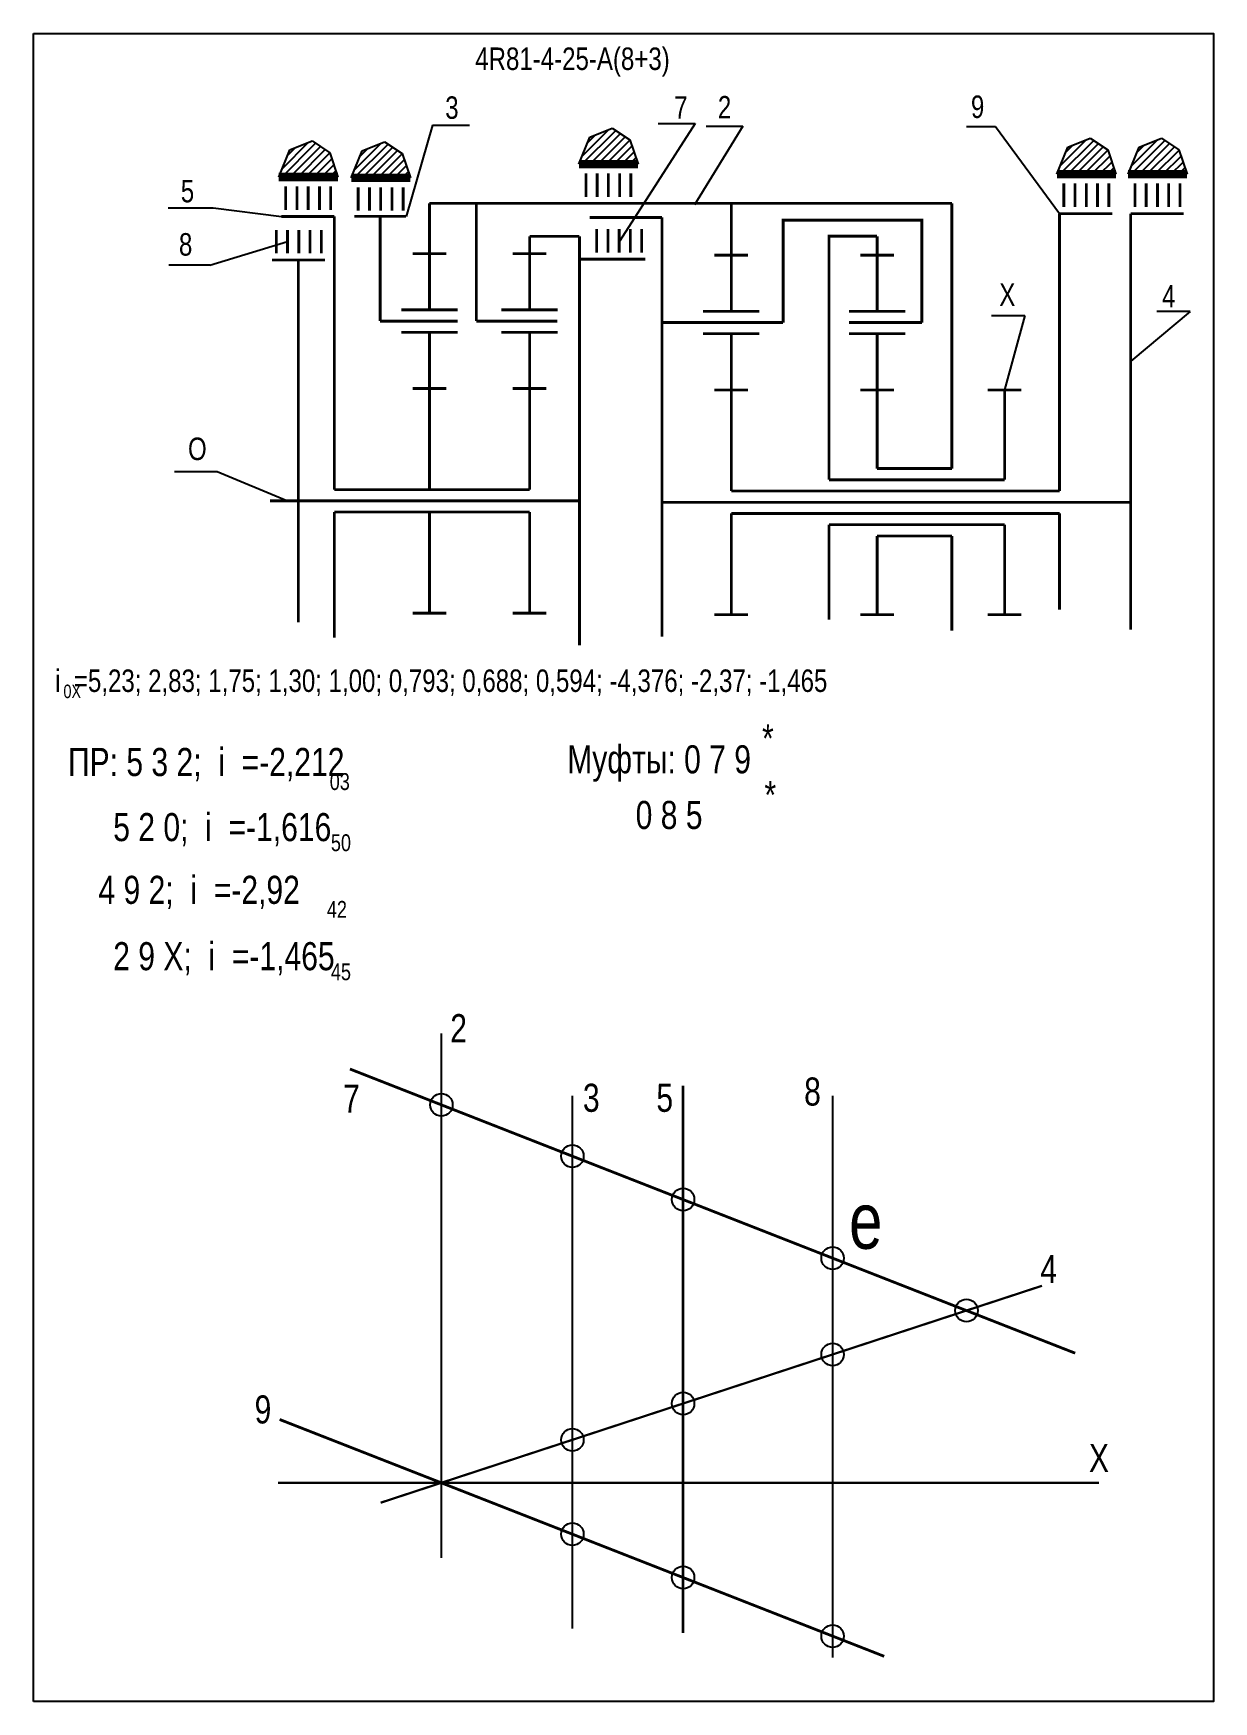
# Model space of a CAD drawing. Extents: x -352 to -142, y 153 to 450.
import ezdxf

# ---------------------------------------------------------------- set-up
doc = ezdxf.new("R2010")
doc.units = 0
doc.header["$LTSCALE"] = 15
doc.layers.get('0').update_dxf_attribs({"linetype": 'CONTINUOUS'})
doc.layers.add('DIM', color=92, linetype='CONTINUOUS')
doc.layers.add('MAIN', color=5, linetype='CONTINUOUS')
doc.styles.add('AMK', font='amk.shx', dxfattribs={"width": 0.8})

msp = doc.modelspace()

# ---------------------------------------------------------------- hatches: boundary and pattern name
at = {"layer": 'DIM'}
h = msp.add_hatch(dxfattribs=at)
h.set_pattern_fill('_USER', color=0, angle=45, style=0, pattern_type=0)
h.set_pattern_definition([(45, (-56.5182, -1.4102), (-0.7071068, 0.7071068), [])])
h.paths.add_polyline_path([(-306.81, 429.11), (-308.76, 424.29), (-298.26, 424.29), (-299.71, 428.61), (-302.83, 430.73)])
h = msp.add_hatch(dxfattribs=at)
h.set_pattern_fill('_USER', color=0, angle=45, style=0, pattern_type=0)
h.set_pattern_definition([(45, (-3.1103, 0.8762), (-0.7071068, 0.7071068), [])])
h.paths.add_polyline_path([(-253.41, 431.39), (-255.35, 426.57), (-244.85, 426.57), (-246.3, 430.9), (-249.42, 433.01)])
h = msp.add_hatch(dxfattribs=at)
h.set_pattern_fill('_USER', color=0, angle=45, style=0, pattern_type=0)
h.set_pattern_definition([(45, (81.9229, -0.9065), (-0.7071068, 0.7071068), [])])
h.paths.add_polyline_path([(-168.37, 429.61), (-170.32, 424.79), (-159.82, 424.79), (-161.27, 429.11), (-164.38, 431.23)])
h = msp.add_hatch(dxfattribs=at)
h.set_pattern_fill('_USER', color=0, angle=45, style=0, pattern_type=0)
h.set_pattern_definition([(45, (94.5912, -0.9065), (-0.7071068, 0.7071068), [])])
h.paths.add_polyline_path([(-155.7, 429.61), (-157.65, 424.79), (-147.15, 424.79), (-148.6, 429.11), (-151.72, 431.23)])
h = msp.add_hatch(dxfattribs=at)
h.set_pattern_fill('_USER', color=0, angle=45, style=0, pattern_type=0)
h.set_pattern_definition([(45, (-43.6186, -1.5655), (-0.7071068, 0.7071068), [])])
h.paths.add_polyline_path([(-293.91, 428.95), (-295.86, 424.13), (-285.36, 424.13), (-286.81, 428.46), (-289.93, 430.57)])

# ---------------------------------------------------------------- linework, layer by layer
at = {"const_width": 0.4}
for points in [[(-279.84, 271.84), (-279.84, 178.43)], [(-256.53, 260.74), (-256.53, 165.87)], [(-210.22, 260.74), (-210.22, 160.71)], [(-290.64, 188.28), (-172.97, 226.9)]]:
    msp.add_lwpolyline(points, dxfattribs=at)
at = {"layer": 'DIM', "color": 0}
for p, q in [((-234.68, 433.8), (-248.11, 412.94)), ((-241.25, 433.8), (-234.68, 433.8)), ((-306.81, 429.11), (-302.83, 430.73)), ((-302.83, 430.73), (-299.71, 428.61)), ((-281.4, 433.51), (-286.13, 417.28)), ((-281.4, 433.51), (-274.83, 433.51)), ((-255.35, 426.57), (-253.41, 431.39)), ((-253.41, 431.39), (-249.42, 433.01)), ((-249.42, 433.01), (-246.3, 430.9)), ((-246.3, 430.9), (-244.85, 426.57)), ((-226.17, 433.34), (-234.81, 419.35)), ((-232.74, 433.34), (-226.17, 433.34)), ((-186.41, 433.28), (-181.23, 433.28)), ((-181.23, 433.28), (-169.85, 417.77)), ((-168.37, 429.61), (-164.38, 431.23)), ((-164.38, 431.23), (-161.27, 429.11)), ((-155.7, 429.61), (-151.72, 431.23)), ((-151.72, 431.23), (-148.6, 429.11)), ((-308.76, 424.29), (-306.81, 429.11)), ((-299.71, 428.61), (-298.26, 424.29)), ((-295.86, 424.13), (-293.91, 428.95)), ((-293.91, 428.95), (-289.93, 430.57)), ((-289.93, 430.57), (-286.81, 428.46)), ((-286.81, 428.46), (-285.36, 424.13)), ((-170.32, 424.79), (-168.37, 429.61)), ((-161.27, 429.11), (-159.82, 424.79)), ((-157.65, 424.79), (-155.7, 429.61)), ((-148.6, 429.11), (-147.15, 424.79)), ((-254.1, 426.39), (-247.18, 426.39)), ((-169.06, 424.6), (-162.15, 424.6)), ((-156.4, 424.6), (-149.48, 424.6)), ((-328.42, 418.82), (-320.47, 418.82)), ((-320.47, 418.82), (-308.29, 417.27)), ((-321.05, 408.61), (-307.21, 412.8)), ((-321.05, 408.61), (-328.31, 408.61)), ((-181.95, 399.62), (-176.04, 399.62)), ((-176.04, 399.62), (-179.62, 386.39)), ((-146.62, 400.34), (-157.18, 391.53)), ((-146.62, 400.34), (-152.54, 400.34)), ((-319.72, 371.82), (-327.33, 371.82)), ((-307.32, 366.64), (-319.72, 371.82))]:
    msp.add_line(p, q, dxfattribs=at)
for points, const_width in [([(-281.96, 419.6), (-250.27, 419.6)], 0.5), ([(-273.61, 398.64), (-273.61, 419.6)], 0.5), ([(-250.27, 419.6), (-189.01, 419.6)], 0.5), ([(-189.01, 419.6), (-189.01, 372.39)], 0.5), ([(-298.88, 417.27), (-298.88, 368.64)], 0.5), ([(-295.35, 417.28), (-286.13, 417.28)], 0.5), ([(-290.74, 417.28), (-290.63, 417.28)], 0.5), ([(-290.74, 417.28), (-290.74, 398.64)], 0.5), ([(-253.44, 417.09), (-240.59, 417.09)], 0.5), ([(-240.59, 417.09), (-240.59, 342.47)], 0.5), ([(-194.34, 398.39), (-194.34, 416.61), (-219.03, 416.61), (-219.03, 398.39)], 0.5), ([(-169.85, 368.39), (-169.85, 417.77)], 0.5), ([(-157.18, 343.72), (-157.18, 417.77)], 0.5), ([(-264.14, 413.73), (-255.27, 413.73)], 0.5), ([(-255.27, 413.73), (-255.27, 340.94)], 0.5), ([(-202.3, 413.76), (-210.86, 413.76), (-210.86, 370.39)], 0.5), ([(-305.28, 345.03), (-305.28, 409.51)], 0.5), ([(-202.3, 372.39), (-189.01, 372.39)], 0.5), ([(-298.88, 368.64), (-264.14, 368.64)], 0.5), ([(-228.26, 368.39), (-202.3, 368.39)], 0.5), ([(-210.86, 370.39), (-179.62, 370.39)], 0.5), ([(-202.3, 368.39), (-169.85, 368.39)], 0.5), ([(-310.35, 366.64), (-264.14, 366.64)], 0.5), ([(-264.14, 366.64), (-255.27, 366.64)], 0.5), ([(-240.59, 366.39), (-207.46, 366.39)], 0.5), ([(-228.26, 366.39), (-212.29, 366.39)], 0.5), ([(-222.85, 366.39), (-201.19, 366.39)], 0.5), ([(-222.85, 366.39), (-157.18, 366.39)], 0.5), ([(-298.88, 364.64), (-264.14, 364.64)], 0.5), ([(-298.88, 364.64), (-298.88, 342.31)], 0.5), ([(-228.26, 364.39), (-202.3, 364.39)], 0.5), ([(-210.86, 362.39), (-179.62, 362.39)], 0.5), ([(-210.86, 362.39), (-210.86, 345.49)], 0.5), ([(-202.3, 364.39), (-169.85, 364.39)], 0.5), ([(-169.85, 347.26), (-169.85, 364.39)], 0.5), ([(-202.3, 360.39), (-189.01, 360.39)], 0.5), ([(-189.01, 360.39), (-189.01, 343.5)], 0.5), ([(-167.06, 214.9), (-296.11, 265.49)], 0.5), ([(-236.83, 262.55), (-236.83, 165.08)], 0.5), ([(-201.04, 160.93), (-308.62, 203.1)], 0.5), ([(-308.9, 191.82), (-162.8, 191.82)], 0.4)]:
    msp.add_lwpolyline(points, dxfattribs=dict(at, const_width=const_width))
for points in [[(-228.26, 366.39, 0.5, 0.5, 0), (-215.35, 366.39, 0.5, 0.5, 0)], [(-202.3, 366.39, 0.5, 0.5, 0), (-180.08, 366.39, 0.5, 0.5, 0)]]:
    msp.add_lwpolyline(points, format="xyseb", dxfattribs=at)
for centre in [(-279.84, 259.11), (-256.53, 249.97), (-236.83, 242.25), (-210.22, 231.82), (-186.41, 222.49), (-210.22, 214.67), (-236.83, 205.94), (-256.53, 199.47), (-256.53, 182.68), (-236.83, 174.96), (-210.22, 164.53)]:
    msp.add_circle(centre, 2, dxfattribs=at)
at = {"layer": 'MAIN'}
for points in [[(-352.43, 152.87), (-352.43, 449.87)], [(-352.43, 449.87), (-142.43, 449.87), (-142.43, 152.87), (-352.43, 152.87)]]:
    msp.add_lwpolyline(points, dxfattribs=at)
at = {"layer": 'MAIN', "color": 0}
for points, const_width in [([(-308.76, 424.29), (-298.26, 424.29)], 1.5), ([(-295.86, 424.13), (-285.36, 424.13)], 1.5), ([(-255.35, 426.57), (-244.85, 426.57)], 1.5), ([(-246.12, 424.92), (-246.12, 420.73)], 0.5), ([(-170.32, 424.79), (-159.82, 424.79)], 1.5), ([(-157.65, 424.79), (-147.15, 424.79)], 1.5), ([(-299.53, 422.64), (-299.53, 418.44)], 0.5), ([(-286.63, 422.48), (-286.63, 418.28)], 0.5), ([(-161.08, 423.14), (-161.08, 418.94)], 0.5), ([(-148.42, 423.14), (-148.42, 418.94)], 0.5), ([(-281.96, 410.64), (-281.96, 419.6)], 0.5), ([(-228.26, 410.39), (-228.26, 419.6)], 0.5), ([(-308.29, 417.27), (-298.88, 417.27)], 0.5), ([(-169.85, 417.77), (-160.44, 417.77)], 0.5), ([(-157.18, 417.77), (-147.77, 417.77)], 0.5), ([(-301.21, 414.88), (-301.21, 410.68)], 0.5), ([(-264.14, 410.64), (-264.14, 413.73)], 0.5), ([(-244.2, 415.03), (-244.2, 410.83)], 0.5), ([(-202.3, 400.39), (-202.3, 413.76)], 0.5), ([(-281.96, 410.64), (-284.96, 410.64)], 0.5), ([(-281.96, 400.64), (-281.96, 410.64)], 0.5), ([(-281.96, 410.64), (-278.96, 410.64)], 0.5), ([(-264.14, 410.64), (-267.14, 410.64)], 0.5), ([(-264.14, 400.64), (-264.14, 410.64)], 0.5), ([(-264.14, 410.64), (-261.14, 410.64)], 0.5), ([(-255.27, 409.66), (-243.56, 409.66)], 0.5), ([(-228.26, 410.39), (-231.26, 410.39)], 0.5), ([(-228.26, 400.39), (-228.26, 410.39)], 0.5), ([(-228.26, 410.39), (-225.26, 410.39)], 0.5), ([(-202.3, 410.39), (-205.3, 410.39)], 0.5), ([(-202.3, 410.39), (-199.3, 410.39)], 0.5), ([(-309.98, 409.51), (-300.57, 409.51)], 0.5), ([(-276.96, 398.64), (-290.74, 398.64)], 0.5), ([(-259.21, 398.64), (-273.61, 398.64)], 0.5), ([(-219.03, 398.39), (-240.59, 398.39)], 0.5), ([(-194.34, 398.39), (-207.3, 398.39)], 0.5), ([(-281.96, 396.64), (-286.96, 396.64)], 0.5), ([(-281.96, 386.64), (-281.96, 396.64), (-276.96, 396.64)], 0.5), ([(-264.14, 396.64), (-269.14, 396.64)], 0.5), ([(-264.14, 386.64), (-264.14, 396.64), (-259.14, 396.64)], 0.5), ([(-228.26, 396.39), (-233.26, 396.39)], 0.5), ([(-228.26, 386.39), (-228.26, 396.39), (-223.26, 396.39)], 0.5), ([(-202.3, 396.39), (-207.3, 396.39)], 0.5), ([(-202.3, 386.39), (-202.3, 396.39), (-197.3, 396.39)], 0.5), ([(-281.96, 386.64), (-284.96, 386.64)], 0.5), ([(-281.96, 368.64), (-281.96, 386.64)], 0.5), ([(-281.96, 386.64), (-278.96, 386.64)], 0.5), ([(-264.14, 386.64), (-267.14, 386.64)], 0.5), ([(-264.14, 368.64), (-264.14, 386.64)], 0.5), ([(-264.14, 386.64), (-261.14, 386.64)], 0.5), ([(-228.26, 386.39), (-231.26, 386.39)], 0.5), ([(-228.26, 368.39), (-228.26, 386.39)], 0.5), ([(-228.26, 386.39), (-225.26, 386.39)], 0.5), ([(-202.3, 386.39), (-205.3, 386.39)], 0.5), ([(-202.3, 372.39), (-202.3, 386.39)], 0.5), ([(-202.3, 386.39), (-199.3, 386.39)], 0.5), ([(-179.62, 386.39), (-182.62, 386.39)], 0.5), ([(-179.62, 370.39), (-179.62, 386.39)], 0.5), ([(-179.62, 386.39), (-176.62, 386.39)], 0.5), ([(-281.96, 364.64), (-281.96, 346.64)], 0.5), ([(-264.14, 364.64), (-264.14, 346.64)], 0.5), ([(-228.26, 364.39), (-228.26, 346.39)], 0.5), ([(-179.62, 362.39), (-179.62, 346.39)], 0.5), ([(-202.3, 360.39), (-202.3, 346.39)], 0.5), ([(-281.96, 346.64), (-284.96, 346.64)], 0.5), ([(-281.96, 346.64), (-278.96, 346.64)], 0.5), ([(-264.14, 346.64), (-267.14, 346.64)], 0.5), ([(-264.14, 346.64), (-261.14, 346.64)], 0.5), ([(-228.26, 346.39), (-231.26, 346.39)], 0.5), ([(-228.26, 346.39), (-225.26, 346.39)], 0.5), ([(-202.3, 346.39), (-205.3, 346.39)], 0.5), ([(-202.3, 346.39), (-199.3, 346.39)], 0.5), ([(-179.62, 346.39), (-182.62, 346.39)], 0.5), ([(-179.62, 346.39), (-176.62, 346.39)], 0.5)]:
    msp.add_lwpolyline(points, dxfattribs=dict(at, const_width=const_width))
for points in [[(-254.12, 424.92, 0.5, 0.5, 0), (-254.12, 420.73, 0.5, 0.5, 0)], [(-252.12, 424.92, 0.5, 0.5, 0), (-252.12, 420.73, 0.5, 0.5, 0)], [(-250.12, 424.92, 0.5, 0.5, 0), (-250.12, 420.73, 0.5, 0.5, 0)], [(-248.12, 424.92, 0.5, 0.5, 0), (-248.12, 420.73, 0.5, 0.5, 0)], [(-307.53, 422.64, 0.5, 0.5, 0), (-307.53, 418.44, 0.5, 0.5, 0)], [(-305.53, 422.64, 0.5, 0.5, 0), (-305.53, 418.44, 0.5, 0.5, 0)], [(-303.53, 422.64, 0.5, 0.5, 0), (-303.53, 418.44, 0.5, 0.5, 0)], [(-301.53, 422.64, 0.5, 0.5, 0), (-301.53, 418.44, 0.5, 0.5, 0)], [(-294.63, 422.48, 0.5, 0.5, 0), (-294.63, 418.28, 0.5, 0.5, 0)], [(-292.63, 422.48, 0.5, 0.5, 0), (-292.63, 418.28, 0.5, 0.5, 0)], [(-290.63, 422.48, 0.5, 0.5, 0), (-290.63, 418.28, 0.5, 0.5, 0)], [(-288.63, 422.48, 0.5, 0.5, 0), (-288.63, 418.28, 0.5, 0.5, 0)], [(-169.08, 423.14, 0.5, 0.5, 0), (-169.08, 418.94, 0.5, 0.5, 0)], [(-167.08, 423.14, 0.5, 0.5, 0), (-167.08, 418.94, 0.5, 0.5, 0)], [(-165.08, 423.14, 0.5, 0.5, 0), (-165.08, 418.94, 0.5, 0.5, 0)], [(-163.08, 423.14, 0.5, 0.5, 0), (-163.08, 418.94, 0.5, 0.5, 0)], [(-156.42, 423.14, 0.5, 0.5, 0), (-156.42, 418.94, 0.5, 0.5, 0)], [(-154.42, 423.14, 0.5, 0.5, 0), (-154.42, 418.94, 0.5, 0.5, 0)], [(-152.42, 423.14, 0.5, 0.5, 0), (-152.42, 418.94, 0.5, 0.5, 0)], [(-150.42, 423.14, 0.5, 0.5, 0), (-150.42, 418.94, 0.5, 0.5, 0)], [(-309.21, 414.88, 0.5, 0.5, 0), (-309.21, 410.68, 0.5, 0.5, 0)], [(-307.21, 414.88, 0.5, 0.5, 0), (-307.21, 410.68, 0.5, 0.5, 0)], [(-305.21, 414.88, 0.5, 0.5, 0), (-305.21, 410.68, 0.5, 0.5, 0)], [(-303.21, 414.88, 0.5, 0.5, 0), (-303.21, 410.68, 0.5, 0.5, 0)], [(-252.2, 415.03, 0.5, 0.5, 0), (-252.2, 410.83, 0.5, 0.5, 0)], [(-250.2, 415.03, 0.5, 0.5, 0), (-250.2, 410.83, 0.5, 0.5, 0)], [(-248.2, 415.03, 0.5, 0.5, 0), (-248.2, 410.83, 0.5, 0.5, 0)], [(-246.2, 415.03, 0.5, 0.5, 0), (-246.2, 410.83, 0.5, 0.5, 0)], [(-276.96, 400.64, 0.5, 0.5, 0), (-286.96, 400.64, 0.5, 0.5, 0)], [(-259.14, 400.64, 0.5, 0.5, 0), (-269.14, 400.64, 0.5, 0.5, 0)], [(-223.26, 400.39, 0.5, 0.5, 0), (-233.26, 400.39, 0.5, 0.5, 0)], [(-197.3, 400.39, 0.5, 0.5, 0), (-207.3, 400.39, 0.5, 0.5, 0)]]:
    msp.add_lwpolyline(points, format="xyseb", dxfattribs=at)

# ---------------------------------------------------------------- texts
at = {"layer": 'DIM', "color": 0, "style": 'AMK', "width": 0.8}
for s, height, p in [('4R81-4-25-A(8+3)', 4, (-273.81, 443.35)), ('3', 4, (-279.15, 434.65)), ('7', 4, (-238.41, 434.68)), ('2', 4, (-230.64, 434.72)), ('9', 4, (-185.61, 434.8)), ('5', 4, (-326.2, 419.79)), ('8', 4, (-326.53, 410.3)), ('X', 4, (-180.57, 401.35)), ('4', 4, (-151.6, 401.08)), ('O', 4, (-324.92, 373.9)), ('i  =5,23; 2,83; 1,75; 1,30; 1,00; 0,793; 0,688; 0,594; -4,376; -2,37; -1,465', 4, (-348.55, 332.62)), ('0X', 2.4, (-347.08, 331.52)), ('*', 5, (-222.78, 321.86)), (' ПР: 5 3 2;  i  =-2,212', 5, (-347.76, 317.65)), ('Муфты: 0 7 9', 5, (-257.44, 318.13)), ('03', 3, (-299.7, 315.16)), ('*', 5, (-222.35, 311.79)), ('       0 8 5', 5, (-255.67, 308.22)), ('    5 2 0;  i  =-1,616', 5, (-344.17, 306.06)), ('50', 3, (-299.49, 304.28)), ('     4 9 2;  i  =-2,92', 5, (-348.28, 294.89)), ('42', 3, (-300.21, 292.41)), ('    2 9 X;  i  =-1,465', 5, (-344.17, 283.08)), ('45', 3, (-299.49, 281.3)), ('2', 5, (-278.26, 270.26)), ('7', 5, (-297.33, 257.72)), ('3', 5, (-254.65, 257.87)), ('5', 5, (-241.58, 257.87)), ('8', 5, (-215.29, 258.98)), ('e', 10, (-207.3, 233.49)), ('4', 5, (-173.27, 227.37)), ('9', 5, (-313.07, 202.39)), ('X', 5, (-164.62, 193.74))]:
    msp.add_text(s, height=height, dxfattribs=at).set_placement(p)

doc.saveas('drawing.dxf')
